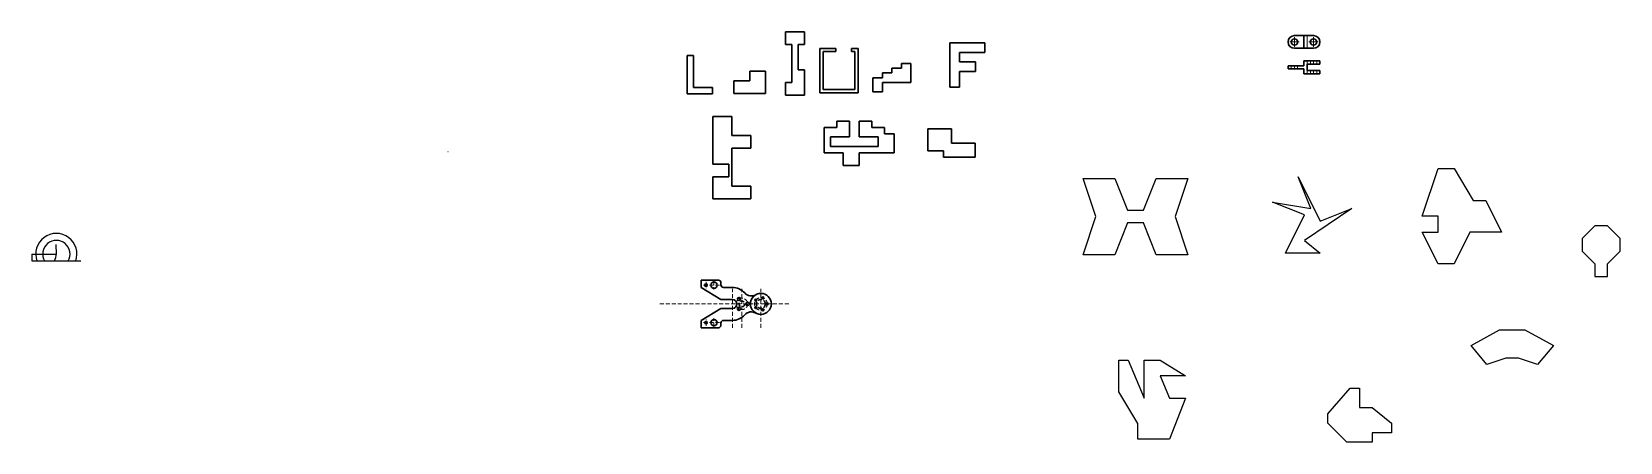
# Model space of a CAD drawing. Header units: centimetres. Extents: x -1311 to 3696, y -917 to 378.
import ezdxf

# ---------------------------------------------------------------- set-up
doc = ezdxf.new("R2010")
doc.units = ezdxf.units.CM
doc.header["$LTSCALE"] = 50
doc.linetypes.add('HIDDEN', pattern=[0.375, 0.25, -0.125])
for name, color, linetype, lineweight in [('linhas de  eixo', 2, 'HIDDEN', 15), ('Modelo', 3, 'Continuous', 30), ('Projeções', 8, 'HIDDEN', 9)]:
    doc.layers.add(name, color=color, linetype=linetype, lineweight=lineweight)

# ---------------------------------------------------------------- blocks, each defined once
blk = doc.blocks.new('*U11')
blk.add_circle((0, 0), 3)
blk = doc.blocks.new('*U12')
at = {"layer": 'Modelo', "color": 0, "linetype": 'ByBlock', "lineweight": -2, "transparency": 16777216}
for p, rotation in [((970.9, -468.8), 143.9999999999999), ((970.9, -492.3), 215.9999999999999), ((993.3, -461.5), 71.99999999999997), ((993.3, -499.5), 287.9999999999999)]:
    blk.add_blockref('*U11', p, dxfattribs=dict(at, rotation=rotation))
blk.add_blockref('*U11', (1007.1, -480.5), dxfattribs=at)
blk = doc.blocks.new('*U13')
blk.add_circle((0, 0), 5)
blk = doc.blocks.new('*U14')
at = {"layer": 'Modelo', "color": 0, "linetype": 'ByBlock', "lineweight": -2, "transparency": 16777216}
for p, rotation in [((918.1, -464.9), 120), ((918.1, -496.1), 240)]:
    blk.add_blockref('*U13', p, dxfattribs=dict(at, rotation=rotation))
blk.add_blockref('*U13', (945.1, -480.5), dxfattribs=at)

msp = doc.modelspace()

# ---------------------------------------------------------------- linework, layer by layer
for p, q in [((2043.1, -205.2), (2003.1, -85.2)), ((2003.1, -85.2), (2103.1, -85.2)), ((2103.1, -85.2), (2143.1, -185.2)), ((2193.1, -185.2), (2233.1, -85.2)), ((2233.1, -85.2), (2333.1, -85.2)), ((2333.1, -85.2), (2293.1, -205.2)), ((2720.3, -180), (2680.3, -80)), ((2680.3, -80), (2750.3, -220)), ((3072, -203.9), (3122, -53.9)), ((3122, -53.9), (3172, -53.9)), ((3172, -53.9), (3232, -153.9)), ((2143.1, -185.2), (2193.1, -185.2)), ((2700.3, -200), (2600.3, -160)), ((2600.3, -160), (2720.3, -180)), ((2640.3, -320), (2700.3, -200)), ((2850.3, -180), (2700.3, -280)), ((2750.3, -220), (2850.3, -180)), ((3232, -153.9), (3272, -153.9)), ((3272, -153.9), (3322, -253.9)), ((2003.1, -325.2), (2043.1, -205.2)), ((2143.1, -225.2), (2103.1, -325.2)), ((2193.1, -225.2), (2143.1, -225.2)), ((2233.1, -325.2), (2193.1, -225.2)), ((2293.1, -205.2), (2333.1, -325.2)), ((3122, -203.9), (3072, -203.9)), ((3122, -253.9), (3122, -203.9)), ((3616, -234.2), (3576, -274.2)), ((3656, -234.2), (3616, -234.2)), ((3696, -274.2), (3656, -234.2)), ((-1233.8, -323.1), (-1234.1, -293.1)), ((2700.3, -280), (2750.3, -320)), ((3122, -353.9), (3072, -253.9)), ((3072, -253.9), (3122, -253.9)), ((3222, -253.9), (3172, -353.9)), ((3322, -253.9), (3222, -253.9)), ((3576, -274.2), (3576, -314.2)), ((3696, -314.2), (3696, -274.2)), ((-1311.3, -323.1), (-1311.3, -345.1)), ((-1311.3, -323.1), (-1233.8, -323.1)), ((-1311.3, -345.1), (-1156.3, -345.1)), ((2103.1, -325.2), (2003.1, -325.2)), ((2333.1, -325.2), (2233.1, -325.2)), ((2750.3, -320), (2640.3, -320)), ((3576, -314.2), (3616, -354.2)), ((3656, -354.2), (3696, -314.2)), ((3172, -353.9), (3122, -353.9)), ((3616, -354.2), (3616, -394.2)), ((3616, -394.2), (3656, -394.2)), ((3656, -394.2), (3656, -354.2)), ((3225.6, -611.8), (3315.6, -561.8)), ((3315.6, -561.8), (3395.6, -561.8)), ((3395.6, -561.8), (3485.6, -611.8)), ((3275.6, -671.8), (3225.6, -611.8)), ((3485.6, -611.8), (3435.6, -671.8)), ((2115.3, -657.4), (2145.3, -657.4)), ((2115.3, -757.4), (2115.3, -657.4)), ((2145.3, -657.4), (2195.3, -777.4)), ((2195.3, -777.4), (2195.3, -657.4)), ((2195.3, -657.4), (2245.3, -657.4)), ((2245.3, -657.4), (2325.3, -707.4)), ((3335.6, -651.8), (3275.6, -671.8)), ((3375.6, -651.8), (3335.6, -651.8)), ((3435.6, -671.8), (3375.6, -651.8)), ((2325.3, -707.4), (2245.3, -707.4)), ((2245.3, -707.4), (2275.3, -777.4)), ((2774.5, -826.7), (2844.5, -746.7)), ((2844.5, -746.7), (2874.5, -746.7)), ((2874.5, -746.7), (2874.5, -806.7)), ((2175.3, -857.4), (2115.3, -757.4)), ((2275.3, -777.4), (2325.3, -777.4)), ((2325.3, -777.4), (2275.3, -907.4)), ((2774.5, -856.7), (2774.5, -826.7)), ((2874.5, -806.7), (2914.5, -806.7)), ((2914.5, -806.7), (2974.5, -856.7)), ((2175.3, -907.4), (2175.3, -857.4)), ((2834.5, -916.7), (2774.5, -856.7)), ((2974.5, -886.7), (2914.5, -886.7)), ((2914.5, -886.7), (2914.5, -916.7)), ((2974.5, -856.7), (2974.5, -886.7)), ((2275.3, -907.4), (2175.3, -907.4)), ((2914.5, -916.7), (2834.5, -916.7))]:
    msp.add_line(p, q)
for centre, radius, start, end in [((-1233.8, -323.1), 65, 340.2168, 199.7832), ((-1233.8, -323.1), 43, 329.2277, 210.7723), ((-1276.8, -323.1), 43, 329.2277, 0.9638)]:
    msp.add_arc(centre, radius, start, end)
msp.add_open_spline([(0, 0), (0.3, 0), (0.7, 0), (1, 0)], degree=3)
at = {"layer": 'linhas de  eixo'}
for p, q in [((814.1, -411), (814.1, -431)), ((839.1, -408.4), (839.1, -435.2)), ((897.1, -555.5), (897.1, -433.1)), ((927.1, -555.5), (927.1, -433.1)), ((987.1, -555.5), (987.1, -433.1)), ((814.1, -550), (814.1, -530.1)), ((839.1, -552.7), (839.1, -525.8))]:
    msp.add_line(p, q, dxfattribs=at)
for points in [[(856.2, -421.5), (805.8, -421.5)], [(668.5, -480.5), (1078.9, -480.5)], [(856.2, -539.5), (805.8, -539.5)]]:
    msp.add_lwpolyline(points, dxfattribs=at)
at = {"layer": 'linhas de  eixo', "linetype": 'HIDDEN'}
for centre, radius in [((927.1, -480.5), 18), ((987.1, -480.5), 20)]:
    msp.add_circle(centre, radius, dxfattribs=at)
at = {"layer": 'Modelo'}
for p, q in [((1124.3, 377.8), (1064.3, 377.8)), ((1064.3, 377.8), (1064.3, 337.8)), ((1124.3, 337.8), (1124.3, 377.8)), ((2669.1, 365.6), (2729.1, 365.6)), ((2699.1, 325.6), (2699.1, 365.6)), ((754.5, 302.4), (774.5, 302.4)), ((754.5, 182.4), (754.5, 302.4)), ((774.5, 302.4), (774.5, 202.4)), ((1064.3, 337.8), (1084.3, 337.8)), ((1084.3, 337.8), (1084.3, 217.8)), ((1104.3, 257.8), (1104.3, 337.8)), ((1104.3, 337.8), (1124.3, 337.8)), ((1223.2, 325.5), (1173.2, 325.5)), ((1173.2, 325.5), (1173.2, 185.5)), ((1183.2, 195.5), (1183.2, 315.5)), ((1183.2, 315.5), (1223.2, 315.5)), ((1223.2, 315.5), (1223.2, 325.5)), ((1293.2, 325.5), (1273.2, 325.5)), ((1273.2, 325.5), (1273.2, 315.5)), ((1273.2, 315.5), (1283.2, 315.5)), ((1283.2, 315.5), (1283.2, 195.5)), ((1293.2, 185.5), (1293.2, 325.5)), ((1583.1, 342.8), (1693.1, 342.8)), ((1583.1, 202.8), (1583.1, 342.8)), ((1693.1, 312.8), (1613.1, 312.8)), ((1613.1, 312.8), (1613.1, 282.8)), ((1693.1, 342.8), (1693.1, 312.8)), ((2699.1, 325.6), (2669.1, 325.6)), ((2729.1, 325.6), (2699.1, 325.6)), ((2699.1, 325.6), (2709.1, 325.6)), ((951.7, 223.1), (951.7, 253.1)), ((951.7, 253.1), (1001.7, 253.1)), ((1001.7, 253.1), (1001.7, 183.1)), ((1124.3, 257.8), (1104.3, 257.8)), ((1124.3, 177.8), (1124.3, 257.8)), ((1429.9, 262.9), (1399.9, 262.9)), ((1399.9, 262.9), (1399.9, 247.9)), ((1459.9, 277.9), (1429.9, 277.9)), ((1429.9, 277.9), (1429.9, 262.9)), ((1459.9, 217.9), (1459.9, 277.9)), ((1613.1, 282.8), (1663.1, 282.8)), ((1663.1, 252.8), (1613.1, 252.8)), ((1613.1, 252.8), (1613.1, 202.8)), ((1663.1, 282.8), (1663.1, 252.8)), ((2649.1, 270.6), (2649.1, 260.6)), ((2699.1, 270.6), (2649.1, 270.6)), ((2649.1, 260.6), (2699.1, 260.6)), ((2749.1, 285.6), (2699.1, 285.6)), ((2699.1, 285.6), (2699.1, 270.6)), ((2699.1, 270.6), (2699.1, 270.6)), ((2699.1, 260.6), (2699.1, 245.6)), ((2709.1, 255.6), (2709.1, 275.6)), ((2709.1, 275.6), (2749.1, 275.6)), ((2749.1, 255.6), (2709.1, 255.6)), ((2749.1, 275.6), (2749.1, 285.6)), ((2749.1, 245.6), (2749.1, 255.6)), ((774.5, 202.4), (834.5, 202.4)), ((834.5, 202.4), (834.5, 182.4)), ((901.7, 183.1), (901.7, 223.1)), ((901.7, 223.1), (951.7, 223.1)), ((1084.3, 217.8), (1064.3, 217.8)), ((1064.3, 217.8), (1064.3, 177.8)), ((1369.9, 232.9), (1339.9, 232.9)), ((1339.9, 232.9), (1339.9, 187.9)), ((1399.9, 247.9), (1369.9, 247.9)), ((1369.9, 247.9), (1369.9, 232.9)), ((1369.9, 187.9), (1369.9, 217.9)), ((1369.9, 217.9), (1459.9, 217.9)), ((1613.1, 202.8), (1583.1, 202.8)), ((2699.1, 245.6), (2749.1, 245.6)), ((834.5, 182.4), (754.5, 182.4)), ((1001.7, 183.1), (901.7, 183.1)), ((1064.3, 177.8), (1124.3, 177.8)), ((1173.2, 185.5), (1293.2, 185.5)), ((1283.2, 195.5), (1183.2, 195.5)), ((1339.9, 187.9), (1369.9, 187.9)), ((835.7, 110.4), (895.7, 110.4)), ((835.7, -39.6), (835.7, 110.4)), ((895.7, 110.4), (895.7, 50.4)), ((895.7, 50.4), (955.7, 50.4)), ((955.7, 50.4), (955.7, 10.4)), ((1186.7, 76), (1226.7, 76)), ((1186.7, -4), (1186.7, 76)), ((1226.7, 76), (1226.7, 96)), ((1226.7, 96), (1266.7, 96)), ((1266.7, 96), (1266.7, 46)), ((1296.7, 46), (1296.7, 96)), ((1296.7, 96), (1336.7, 96)), ((1336.7, 96), (1336.7, 76)), ((1336.7, 76), (1376.7, 76)), ((1376.7, 76), (1376.7, 56)), ((1376.7, 56), (1406.7, 56)), ((1406.7, 56), (1406.7, -4)), ((1512.8, 71.8), (1587.8, 71.8)), ((1512.8, 1.8), (1512.8, 71.8)), ((1587.8, 71.8), (1587.8, 26.8)), ((955.7, 10.4), (895.7, 10.4)), ((895.7, 10.4), (895.7, -109.6)), ((1266.7, 46), (1206.7, 46)), ((1206.7, 46), (1206.7, 16)), ((1206.7, 16), (1356.7, 16)), ((1356.7, 46), (1296.7, 46)), ((1356.7, 16), (1356.7, 46)), ((1562.8, 1.8), (1512.8, 1.8)), ((1562.8, -18.2), (1562.8, 1.8)), ((1587.8, 26.8), (1662.8, 26.8)), ((1662.8, 26.8), (1662.8, -18.2)), ((885.7, -39.6), (835.7, -39.6)), ((885.7, -79.6), (885.7, -39.6)), ((1246.7, -4), (1186.7, -4)), ((1246.7, -44), (1246.7, -4)), ((1296.7, -44), (1246.7, -44)), ((1406.7, -4), (1296.7, -4)), ((1296.7, -4), (1296.7, -44)), ((1662.8, -18.2), (1562.8, -18.2)), ((835.7, -149.6), (835.7, -79.6)), ((835.7, -79.6), (885.7, -79.6)), ((955.7, -149.6), (835.7, -149.6)), ((895.7, -109.6), (955.7, -109.6)), ((955.7, -109.6), (955.7, -149.6)), ((799.1, -405.5), (799.1, -428.5)), ((799.1, -405.5), (814.1, -405.5)), ((799.1, -405.5), (853.1, -405.5)), ((861.1, -466.5), (799.1, -428.5)), ((814.1, -405.5), (839.1, -405.5)), ((861.1, -413.5), (861.1, -420.5)), ((869.1, -428.5), (897.1, -428.5)), ((861.1, -494.5), (799.1, -532.5)), ((799.1, -555.5), (799.1, -532.5)), ((861.1, -547.5), (861.1, -540.5)), ((869.1, -532.5), (897.1, -532.5)), ((799.1, -555.5), (814.1, -555.5)), ((799.1, -555.5), (853.1, -555.5)), ((814.1, -555.5), (839.1, -555.5))]:
    msp.add_line(p, q, dxfattribs=at)
for points in [[(861.1, -466.5), (897.1, -466.5)], [(861.1, -494.5), (897.1, -494.5)]]:
    msp.add_lwpolyline(points, dxfattribs=at)
for centre, radius in [((2669.1, 345.6), 10), ((2729.1, 345.6), 10), ((814.1, -421.5), 4), ((839.1, -421.5), 10), ((987.1, -480.5), 33), ((814.1, -539.5), 4), ((839.1, -539.5), 10)]:
    msp.add_circle(centre, radius, dxfattribs=at)
at = {"layer": 'Modelo', "linetype": 'HIDDEN'}
for centre, radius in [((927.1, -480.5), 9), ((987.1, -480.5), 14)]:
    msp.add_circle(centre, radius, dxfattribs=at)
at = {"layer": 'Modelo'}
for centre, radius, start, end in [((2669.1, 345.6), 20, 90, 270), ((2729.1, 345.6), 20, 270, 90), ((853.1, -413.5), 8, 0, 90), ((869.1, -420.5), 8, 180, 270), ((897.1, -480.5), 52, 41.5358, 90), ((957, -427.5), 28, 221.5358, 299.5851), ((897.1, -480.5), 14, 0, 90), ((897.1, -480.5), 14, 270, 0), ((853.1, -547.5), 8, 270, 0), ((869.1, -540.5), 8, 90, 180), ((897.1, -480.5), 52, 270, 318.4642), ((957, -533.6), 28, 60.4149, 138.4642)]:
    msp.add_arc(centre, radius, start, end, dxfattribs=at)
at = {"layer": 'Projeções', "ltscale": 5}
for p, q in [((2669.1, 345.6), (2669.1, 360.6)), ((2709.1, 325.6), (2709.1, 365.6)), ((2729.1, 345.6), (2729.1, 360.6)), ((2669.1, 345.6), (2654.1, 345.6)), ((2669.1, 345.6), (2684.1, 345.6)), ((2669.1, 345.6), (2669.1, 330.6)), ((2729.1, 345.6), (2714.1, 345.6)), ((2729.1, 345.6), (2744.1, 345.6)), ((2729.1, 345.6), (2729.1, 330.6)), ((2659.1, 270.6), (2659.1, 260.6)), ((2669.1, 270.6), (2669.1, 260.6)), ((2679.1, 270.6), (2679.1, 260.6)), ((2709.1, 285.6), (2709.1, 245.6)), ((2729.1, 285.6), (2729.1, 275.6)), ((2729.1, 255.6), (2729.1, 245.6)), ((2739.1, 285.6), (2739.1, 275.6)), ((2739.1, 255.6), (2739.1, 245.6))]:
    msp.add_line(p, q, dxfattribs=at)
at = {"layer": 'Projeções'}
for p, q in [((2719.1, 285.6), (2719.1, 275.6)), ((2719.1, 255.6), (2719.1, 245.6))]:
    msp.add_line(p, q, dxfattribs=at)

# ---------------------------------------------------------------- block references
at = {"layer": 'Modelo'}
for name in ['*U14', '*U12']:
    msp.add_blockref(name, (0, 0), dxfattribs=at)

doc.saveas('drawing.dxf')
